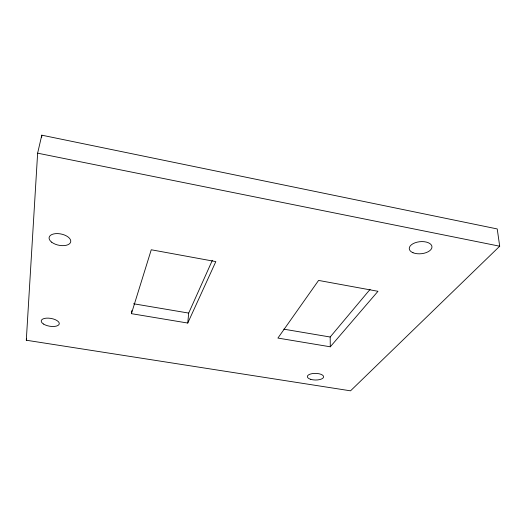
<?xml version="1.0" encoding="UTF-8"?>
<svg xmlns="http://www.w3.org/2000/svg" width="526" height="526" viewBox="0 0 526 526"><rect width="100%" height="100%" fill="white"/><g stroke="black" fill="none" stroke-linecap="round" stroke-linejoin="round"><path stroke-width="0.79" d="M26.3 340.23L37.629 153.171L41.797 135.175L497.228 228.941L499.7 246.214L350.533 390.825L26.3 340.23L26.629 338.665M41.639 137.634L41.797 135.175M131.842 310.577L131.421 313.667L187.756 323.049L188.689 313.082L212.333 260.311M131.421 313.667L151.258 249.771L215.831 261.6L187.756 323.049M330.289 346.798L377.977 291.299L318.585 280.424L277.912 338.073L330.289 346.798L330.183 337.015L370.113 289.333M133.591 303.765L188.689 313.082M283.777 329.164L330.183 337.015M37.629 153.171L499.7 246.214M413.015 252.736A11.394 6.049 -5.4 0 0 431.721 248.226A11.394 6.049 -5.4 0 0 417.098 242.177A11.394 6.049 -5.4 0 0 413.015 252.736M51.712 242.21A11.013 5.733 11.6 0 0 70.175 243.051A11.013 5.733 11.6 0 0 57.873 233.603A11.013 5.733 11.6 0 0 51.712 242.21M43.5 324.036A9.139 3.958 9.7 0 0 58.82 324.772A9.139 3.958 9.7 0 0 48.445 318.138A9.139 3.958 9.7 0 0 43.5 324.036M310.781 379.358A8.146 3.32 0.8 0 0 323.595 377.103A8.146 3.32 0.8 0 0 312.082 373.644A8.146 3.32 0.8 0 0 310.781 379.358"/></g></svg>
